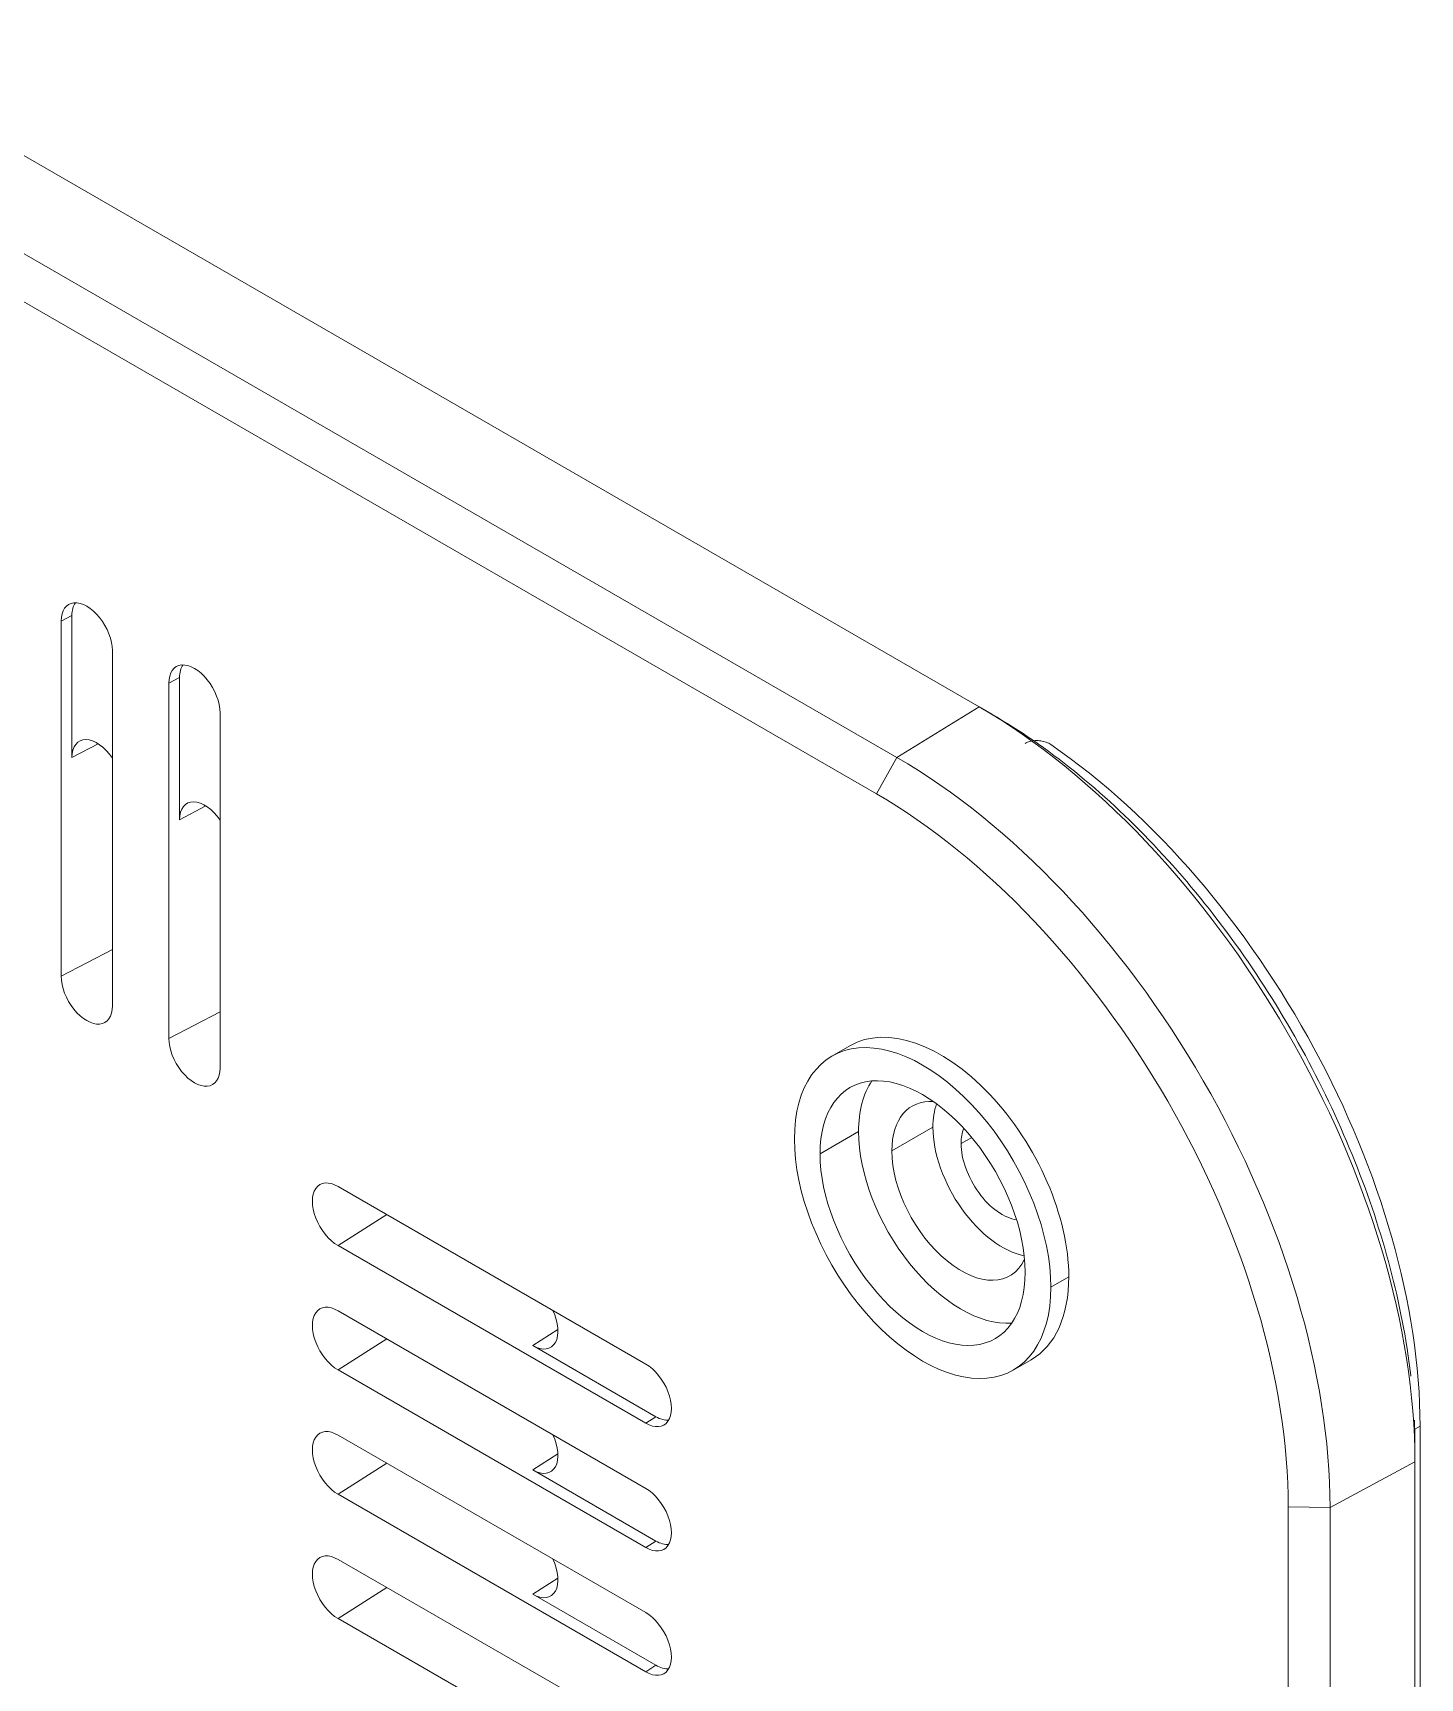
# Model space of a CAD drawing. Header units: millimetres. Extents: x -1304 to 1304, y -904 to 904.
# Drawn here: x -1155.26 to -1117.01, y 224.29 to 269.67 of the extents above; entities that cross this region are included whole.
import ezdxf

# ---------------------------------------------------------------- set-up
doc = ezdxf.new("R2010")
doc.units = ezdxf.units.MM
doc.header["$MEASUREMENT"] = 0
doc.layers.add('layer 1', color=7, linetype='Continuous')

msp = doc.modelspace()

# ---------------------------------------------------------------- linework, layer by layer
at = {"layer": 'layer 1', "color": 155, "lineweight": 18}
for points in [[(-1193.5155, 288.2272), (-1193.5155, 288.2272), (-1129.1688, 251.0766), (-1129.1688, 251.0766)], [(-1131.4319, 249.6787), (-1131.4319, 249.6787), (-1195.7786, 286.8293), (-1195.7786, 286.8293)], [(-1131.9972, 248.6763), (-1131.9972, 248.6763), (-1196.3439, 285.8269), (-1196.3439, 285.8269)], [(-1154.0901, 253.9491), (-1154.1526, 253.8624), (-1154.1855, 253.7416), (-1154.1855, 253.5992)], [(-1154.4832, 243.6465), (-1154.4832, 243.6465), (-1154.4832, 253.4444), (-1154.4832, 253.4444)], [(-1154.1855, 253.5992), (-1154.1855, 253.5992), (-1154.1855, 249.68), (-1154.1855, 249.68)], [(-1153.069, 252.6279), (-1153.069, 252.6279), (-1153.069, 242.83), (-1153.069, 242.83)], [(-1151.1203, 252.2344), (-1151.1827, 252.1477), (-1151.2157, 252.0269), (-1151.2157, 251.8845)], [(-1151.2157, 251.8845), (-1151.2157, 251.8845), (-1151.2157, 247.9653), (-1151.2157, 247.9653)], [(-1151.5134, 241.9318), (-1151.5134, 241.9318), (-1151.5134, 251.7298), (-1151.5134, 251.7298)], [(-1128.8152, 250.8725), (-1128.8152, 250.8725), (-1129.1691, 251.0768), (-1129.1691, 251.0768)], [(-1150.0991, 250.9133), (-1150.0991, 250.9133), (-1150.0991, 241.1153), (-1150.0991, 241.1153)], [(-1117.0065, 231.2357), (-1117.0065, 237.9312), (-1121.4163, 246.0744), (-1127.1889, 250.0389)], [(-1132.7294, 241.7304), (-1132.7294, 241.7304), (-1133.2244, 241.4446), (-1133.2244, 241.4446)], [(-1132.1225, 240.7608), (-1132.3648, 240.4087), (-1132.4922, 239.9259), (-1132.4922, 239.3599)], [(-1130.4231, 240.1879), (-1131.1212, 240.2415), (-1131.5729, 239.7077), (-1131.5729, 238.8291)], [(-1130.3414, 240.1293), (-1130.4077, 239.9405), (-1130.4416, 239.722), (-1130.4416, 239.4823)], [(-1129.5909, 239.4524), (-1129.6391, 239.3328), (-1129.6638, 239.1908), (-1129.6638, 239.0333)], [(-1146.8464, 237.8493), (-1146.8464, 237.8493), (-1138.3612, 232.9504), (-1138.3612, 232.9504)], [(-1138.3612, 231.3174), (-1138.3612, 231.3174), (-1146.8464, 236.2163), (-1146.8464, 236.2163)], [(-1127.7294, 233.0701), (-1127.0664, 233.4529), (-1126.6939, 234.2763), (-1126.6939, 235.359)], [(-1146.8464, 234.4201), (-1146.8464, 234.4201), (-1138.3612, 229.5211), (-1138.3612, 229.5211)], [(-1141.4724, 233.4574), (-1141.4724, 233.4574), (-1138.0783, 231.4978), (-1138.0783, 231.4978)], [(-1128.2244, 232.7844), (-1128.2244, 232.7844), (-1127.7294, 233.0701), (-1127.7294, 233.0701)], [(-1138.3612, 227.8881), (-1138.3612, 227.8881), (-1146.8464, 232.7871), (-1146.8464, 232.7871)], [(-1138.0783, 231.4978), (-1137.955, 231.4266), (-1137.8339, 231.3947), (-1137.7276, 231.4055)], [(-1117.165, 231.4004), (-1117.1536, 231.152), (-1117.148, 230.9064), (-1117.148, 230.6642)], [(-1117.0065, 231.2357), (-1117.0065, 231.2357), (-1117.0065, 214.0893), (-1117.0065, 214.0893)], [(-1146.8464, 230.9908), (-1146.8464, 230.9908), (-1138.3612, 226.0918), (-1138.3612, 226.0918)], [(-1117.148, 230.2557), (-1117.148, 230.2557), (-1117.148, 230.6642), (-1117.148, 230.6642)], [(-1117.148, 230.2559), (-1117.148, 230.2559), (-1117.148, 188.6146), (-1117.148, 188.6146)], [(-1141.4724, 230.0281), (-1141.4724, 230.0281), (-1138.0783, 228.0685), (-1138.0783, 228.0685)], [(-1138.3612, 224.4588), (-1138.3612, 224.4588), (-1146.8464, 229.3578), (-1146.8464, 229.3578)], [(-1120.6408, 187.3652), (-1120.6408, 187.3652), (-1120.6408, 229.0066), (-1120.6408, 229.0066)], [(-1119.4901, 187.3536), (-1119.4901, 187.3536), (-1119.4901, 228.995), (-1119.4901, 228.995)], [(-1138.0783, 228.0685), (-1137.955, 227.9973), (-1137.8339, 227.9654), (-1137.7276, 227.9762)], [(-1146.8464, 227.5615), (-1146.8464, 227.5615), (-1138.3612, 222.6625), (-1138.3612, 222.6625)], [(-1141.4724, 226.5988), (-1141.4724, 226.5988), (-1138.0783, 224.6392), (-1138.0783, 224.6392)], [(-1138.3612, 221.0295), (-1138.3612, 221.0295), (-1146.8464, 225.9285), (-1146.8464, 225.9285)], [(-1138.0783, 224.6392), (-1137.955, 224.568), (-1137.8339, 224.5361), (-1137.7276, 224.5469)]]:
    msp.add_open_spline(points, degree=3, dxfattribs=at)
for points, knots in [([(-1153.069, 252.6279), (-1153.069, 252.9196), (-1153.2038, 253.267), (-1153.4225, 253.5392), (-1153.6413, 253.8113), (-1153.9109, 253.9669), (-1154.1296, 253.9474), (-1154.3484, 253.9279), (-1154.4832, 253.7361), (-1154.4832, 253.4444)], [0, 0, 0, 0, 0.3333333, 0.3333333, 0.3333333, 0.6666667, 0.6666667, 0.6666667, 1, 1, 1, 1]), ([(-1150.0991, 250.9133), (-1150.0991, 251.205), (-1150.2339, 251.5523), (-1150.4527, 251.8245), (-1150.6715, 252.0967), (-1150.941, 252.2523), (-1151.1598, 252.2328), (-1151.3786, 252.2132), (-1151.5134, 252.0215), (-1151.5134, 251.7298)], [0, 0, 0, 0, 0.3333333, 0.3333333, 0.3333333, 0.6666667, 0.6666667, 0.6666667, 1, 1, 1, 1]), ([(-1117.148, 230.2559), (-1117.148, 233.9372), (-1118.4144, 238.199), (-1120.6688, 242.1036), (-1122.9231, 246.0082), (-1125.9807, 249.2359), (-1129.1688, 251.0766)], [0, 0, 0, 0, 0.5, 0.5, 0.5, 1, 1, 1, 1]), ([(-1128.8152, 250.8725), (-1128.0516, 250.4316), (-1127.288, 249.9039), (-1126.5391, 249.2994), (-1125.7901, 248.695), (-1125.0558, 248.0139), (-1124.3504, 247.2692), (-1123.6449, 246.5244), (-1122.9682, 245.7161), (-1122.3332, 244.8596), (-1121.6983, 244.0032), (-1121.1052, 243.0986), (-1120.5652, 242.1634), (-1120.0253, 241.2282), (-1119.5385, 240.2622), (-1119.1143, 239.2842), (-1118.69, 238.3061), (-1118.3283, 237.3158), (-1118.0361, 236.3325), (-1117.7439, 235.3492), (-1117.5211, 234.3727), (-1117.3721, 233.4219), (-1117.3298, 233.1519), (-1117.2935, 232.8839), (-1117.2631, 232.6184)], [0, 0, 0, 0, 0.125, 0.125, 0.125, 0.25, 0.25, 0.25, 0.375, 0.375, 0.375, 0.5, 0.5, 0.5, 0.625, 0.625, 0.625, 0.75, 0.75, 0.75, 0.875, 0.875, 0.875, 1, 1, 1, 1]), ([(-1153.069, 249.667), (-1153.2778, 249.9746), (-1153.5606, 250.1712), (-1153.7978, 250.174), (-1154.0351, 250.1767), (-1154.1855, 249.9851), (-1154.1855, 249.68)], [0, 0, 0, 0, 0.5, 0.5, 0.5, 1, 1, 1, 1]), ([(-1127.1889, 250.0389), (-1127.2075, 250.0516), (-1127.2273, 250.0634), (-1127.2484, 250.0741), (-1127.2696, 250.0849), (-1127.2921, 250.0947), (-1127.3155, 250.1033), (-1127.3389, 250.112), (-1127.3632, 250.1194), (-1127.388, 250.1255), (-1127.4127, 250.1317), (-1127.438, 250.1366), (-1127.4639, 250.1403), (-1127.4898, 250.144), (-1127.5162, 250.1465), (-1127.5427, 250.1476), (-1127.5692, 250.1487), (-1127.5956, 250.1484), (-1127.6215, 250.1469), (-1127.6473, 250.1454), (-1127.6725, 250.1426), (-1127.6973, 250.1386), (-1127.722, 250.1346), (-1127.7463, 250.1293), (-1127.7696, 250.1228), (-1127.793, 250.1164), (-1127.8155, 250.1087), (-1127.8366, 250.1001), (-1127.8577, 250.0914), (-1127.8775, 250.0818), (-1127.896, 250.0711)], [0, 0, 0, 0, 0.1, 0.1, 0.1, 0.2, 0.2, 0.2, 0.3, 0.3, 0.3, 0.4, 0.4, 0.4, 0.5, 0.5, 0.5, 0.6, 0.6, 0.6, 0.7, 0.7, 0.7, 0.8, 0.8, 0.8, 0.9, 0.9, 0.9, 1, 1, 1, 1]), ([(-1119.4901, 228.995), (-1119.4901, 232.6521), (-1120.7482, 236.8858), (-1122.9878, 240.7648), (-1125.2273, 244.6437), (-1128.2647, 247.8502), (-1131.4319, 249.6787)], [0, 0, 0, 0, 0.5, 0.5, 0.5, 1, 1, 1, 1]), ([(-1150.0992, 247.9524), (-1150.308, 248.2599), (-1150.5907, 248.4566), (-1150.828, 248.4594), (-1151.0653, 248.4621), (-1151.2157, 248.2704), (-1151.2157, 247.9653)], [0, 0, 0, 0, 0.5, 0.5, 0.5, 1, 1, 1, 1]), ([(-1120.6409, 229.0065), (-1120.6409, 232.4844), (-1121.8373, 236.5106), (-1123.9671, 240.1994), (-1126.0968, 243.8882), (-1128.9853, 246.9374), (-1131.9972, 248.6763)], [0, 0, 0, 0, 0.5, 0.5, 0.5, 1, 1, 1, 1]), ([(-1154.4832, 243.6465), (-1154.4832, 243.3548), (-1154.3484, 243.0074), (-1154.1296, 242.7352), (-1153.9109, 242.4631), (-1153.6413, 242.3074), (-1153.4225, 242.327), (-1153.2038, 242.3465), (-1153.069, 242.5383), (-1153.069, 242.83)], [0, 0, 0, 0, 0.3333333, 0.3333333, 0.3333333, 0.6666667, 0.6666667, 0.6666667, 1, 1, 1, 1]), ([(-1151.5134, 241.9318), (-1151.5134, 241.6401), (-1151.3786, 241.2928), (-1151.1598, 241.0206), (-1150.941, 240.7484), (-1150.6715, 240.5928), (-1150.4527, 240.6123), (-1150.2339, 240.6319), (-1150.0991, 240.8236), (-1150.0991, 241.1153)], [0, 0, 0, 0, 0.3333333, 0.3333333, 0.3333333, 0.6666667, 0.6666667, 0.6666667, 1, 1, 1, 1]), ([(-1126.6939, 235.359), (-1126.6939, 237.0102), (-1127.5553, 238.9962), (-1128.8765, 240.3908), (-1130.1976, 241.7855), (-1131.7183, 242.3142), (-1132.7294, 241.7304)], [0, 0, 0, 0, 0.5, 0.5, 0.5, 1, 1, 1, 1]), ([(-1127.1889, 235.0732), (-1127.1889, 236.5318), (-1127.8628, 238.2686), (-1128.9566, 239.6294), (-1130.0505, 240.9902), (-1131.3983, 241.7683), (-1132.4922, 241.6706), (-1133.5861, 241.5729), (-1134.2599, 240.6143), (-1134.2599, 239.1557)], [0, 0, 0, 0, 0.3333333, 0.3333333, 0.3333333, 0.6666667, 0.6666667, 0.6666667, 1, 1, 1, 1]), ([(-1127.896, 235.4815), (-1127.896, 236.6483), (-1128.4351, 238.0378), (-1129.3102, 239.1264), (-1130.1853, 240.2151), (-1131.2635, 240.8376), (-1132.1386, 240.7594), (-1133.0137, 240.6813), (-1133.5528, 239.9143), (-1133.5528, 238.7475)], [0, 0, 0, 0, 0.3333333, 0.3333333, 0.3333333, 0.6666667, 0.6666667, 0.6666667, 1, 1, 1, 1]), ([(-1132.4922, 239.3599), (-1132.4922, 238.1969), (-1131.9566, 236.8124), (-1131.0861, 235.725), (-1130.2155, 234.6376), (-1129.1413, 234.0113), (-1128.2658, 234.0806)], [0, 0, 0, 0, 0.5, 0.5, 0.5, 1, 1, 1, 1]), ([(-1130.4416, 239.4823), (-1130.4416, 238.7723), (-1130.1454, 237.9347), (-1129.6459, 237.2322), (-1129.1464, 236.5297), (-1128.5048, 236.0483), (-1127.9221, 235.9388)], [0, 0, 0, 0, 0.5, 0.5, 0.5, 1, 1, 1, 1]), ([(-1134.2599, 239.1557), (-1134.2599, 237.6972), (-1133.5861, 235.9604), (-1132.4922, 234.5996), (-1131.3983, 233.2387), (-1130.0505, 232.4606), (-1128.9566, 232.5583), (-1127.8628, 232.656), (-1127.1889, 233.6147), (-1127.1889, 235.0732)], [0, 0, 0, 0, 0.3333333, 0.3333333, 0.3333333, 0.6666667, 0.6666667, 0.6666667, 1, 1, 1, 1]), ([(-1133.5528, 238.7475), (-1133.5528, 237.5807), (-1133.0137, 236.1912), (-1132.1386, 235.1026), (-1131.2635, 234.0139), (-1130.1853, 233.3914), (-1129.3102, 233.4696), (-1128.4351, 233.5477), (-1127.896, 234.3147), (-1127.896, 235.4815)], [0, 0, 0, 0, 0.3333333, 0.3333333, 0.3333333, 0.6666667, 0.6666667, 0.6666667, 1, 1, 1, 1]), ([(-1131.5729, 238.8291), (-1131.5729, 237.7842), (-1130.9376, 236.516), (-1130.0516, 235.7922), (-1129.1655, 235.0683), (-1128.2721, 235.0877), (-1127.9121, 235.8386)], [0, 0, 0, 0, 0.5, 0.5, 0.5, 1, 1, 1, 1]), ([(-1129.6638, 239.0333), (-1129.6638, 238.6043), (-1129.4814, 238.0975), (-1129.1759, 237.6771), (-1128.8704, 237.2567), (-1128.4806, 236.9765), (-1128.133, 236.9272)], [0, 0, 0, 0, 0.5, 0.5, 0.5, 1, 1, 1, 1]), ([(-1146.8465, 237.8493), (-1147.0991, 237.9952), (-1147.3325, 237.9743), (-1147.4588, 237.7946), (-1147.5851, 237.6149), (-1147.5851, 237.3037), (-1147.4588, 236.9781), (-1147.3325, 236.6526), (-1147.0991, 236.3622), (-1146.8464, 236.2163)], [0, 0, 0, 0, 0.3333333, 0.3333333, 0.3333333, 0.6666667, 0.6666667, 0.6666667, 1, 1, 1, 1]), ([(-1146.8465, 234.4201), (-1147.0991, 234.5659), (-1147.3325, 234.5451), (-1147.4588, 234.3654), (-1147.5851, 234.1857), (-1147.5851, 233.8744), (-1147.4588, 233.5489), (-1147.3325, 233.2233), (-1147.0991, 232.9329), (-1146.8464, 232.7871)], [0, 0, 0, 0, 0.3333333, 0.3333333, 0.3333333, 0.6666667, 0.6666667, 0.6666667, 1, 1, 1, 1]), ([(-1141.4724, 233.4574), (-1141.2082, 233.3048), (-1140.967, 233.3392), (-1140.8508, 233.5461), (-1140.7345, 233.753), (-1140.7635, 234.0962), (-1140.9254, 234.4308)], [0, 0, 0, 0, 0.5, 0.5, 0.5, 1, 1, 1, 1]), ([(-1138.3612, 231.3174), (-1138.1085, 231.1715), (-1137.8751, 231.1924), (-1137.7488, 231.3721), (-1137.6225, 231.5518), (-1137.6225, 231.863), (-1137.7488, 232.1886), (-1137.8751, 232.5141), (-1138.1085, 232.8045), (-1138.3612, 232.9504)], [0, 0, 0, 0, 0.3333333, 0.3333333, 0.3333333, 0.6666667, 0.6666667, 0.6666667, 1, 1, 1, 1]), ([(-1146.8465, 230.9908), (-1147.0991, 231.1366), (-1147.3325, 231.1158), (-1147.4588, 230.9361), (-1147.5851, 230.7564), (-1147.5851, 230.4451), (-1147.4588, 230.1196), (-1147.3325, 229.794), (-1147.0991, 229.5036), (-1146.8464, 229.3578)], [0, 0, 0, 0, 0.3333333, 0.3333333, 0.3333333, 0.6666667, 0.6666667, 0.6666667, 1, 1, 1, 1]), ([(-1141.4724, 230.0281), (-1141.2082, 229.8755), (-1140.967, 229.91), (-1140.8508, 230.1168), (-1140.7345, 230.3237), (-1140.7635, 230.6669), (-1140.9254, 231.0015)], [0, 0, 0, 0, 0.5, 0.5, 0.5, 1, 1, 1, 1]), ([(-1138.3612, 227.8881), (-1138.1085, 227.7422), (-1137.8751, 227.7631), (-1137.7488, 227.9428), (-1137.6225, 228.1225), (-1137.6225, 228.4337), (-1137.7488, 228.7593), (-1137.8751, 229.0848), (-1138.1085, 229.3752), (-1138.3612, 229.5211)], [0, 0, 0, 0, 0.3333333, 0.3333333, 0.3333333, 0.6666667, 0.6666667, 0.6666667, 1, 1, 1, 1]), ([(-1146.8465, 227.5615), (-1147.0991, 227.7073), (-1147.3325, 227.6865), (-1147.4588, 227.5068), (-1147.5851, 227.3271), (-1147.5851, 227.0158), (-1147.4588, 226.6903), (-1147.3325, 226.3647), (-1147.0991, 226.0743), (-1146.8464, 225.9285)], [0, 0, 0, 0, 0.3333333, 0.3333333, 0.3333333, 0.6666667, 0.6666667, 0.6666667, 1, 1, 1, 1]), ([(-1141.4724, 226.5988), (-1141.2082, 226.4462), (-1140.967, 226.4807), (-1140.8508, 226.6875), (-1140.7345, 226.8944), (-1140.7635, 227.2376), (-1140.9254, 227.5722)], [0, 0, 0, 0, 0.5, 0.5, 0.5, 1, 1, 1, 1]), ([(-1138.3612, 224.4588), (-1138.1085, 224.3129), (-1137.8751, 224.3338), (-1137.7488, 224.5135), (-1137.6225, 224.6932), (-1137.6225, 225.0044), (-1137.7488, 225.33), (-1137.8751, 225.6555), (-1138.1085, 225.9459), (-1138.3612, 226.0918)], [0, 0, 0, 0, 0.3333333, 0.3333333, 0.3333333, 0.6666667, 0.6666667, 0.6666667, 1, 1, 1, 1])]:
    msp.add_open_spline(points, degree=3, knots=knots, dxfattribs=at)
at = {"layer": 'layer 1', "color": 155, "lineweight": 13}
for points in [[(-1154.4832, 253.4444), (-1154.4832, 253.4444), (-1154.1855, 253.5992), (-1154.1855, 253.5992)], [(-1151.5134, 251.7298), (-1151.5134, 251.7298), (-1151.2157, 251.8845), (-1151.2157, 251.8845)], [(-1129.1688, 251.0766), (-1129.1688, 251.0766), (-1131.4319, 249.6787), (-1131.4319, 249.6787)], [(-1128.8203, 250.8695), (-1128.8203, 250.8695), (-1128.8152, 250.8725), (-1128.8152, 250.8725)], [(-1154.1855, 249.68), (-1154.1855, 249.68), (-1153.4579, 250.0582), (-1153.4579, 250.0582)], [(-1131.9972, 248.6763), (-1131.9972, 248.6763), (-1131.4319, 249.6787), (-1131.4319, 249.6787)], [(-1151.2157, 247.9653), (-1151.2157, 247.9653), (-1150.4881, 248.3436), (-1150.4881, 248.3436)], [(-1154.4832, 243.6465), (-1154.4832, 243.6465), (-1153.069, 244.3816), (-1153.069, 244.3816)], [(-1151.5134, 241.9318), (-1151.5134, 241.9318), (-1150.0992, 242.667), (-1150.0992, 242.667)], [(-1133.5528, 238.7475), (-1133.5528, 238.7475), (-1132.4922, 239.3599), (-1132.4922, 239.3599)], [(-1131.5729, 238.8291), (-1131.5729, 238.8291), (-1130.4416, 239.4823), (-1130.4416, 239.4823)], [(-1129.6638, 239.0333), (-1129.6638, 239.0333), (-1129.3717, 239.2019), (-1129.3717, 239.2019)], [(-1146.8464, 236.2163), (-1146.8464, 236.2163), (-1145.5027, 237.0735), (-1145.5027, 237.0735)], [(-1127.1889, 235.0732), (-1127.1889, 235.0732), (-1126.6939, 235.359), (-1126.6939, 235.359)], [(-1141.4724, 233.4574), (-1141.4724, 233.4574), (-1140.7811, 233.8984), (-1140.7811, 233.8984)], [(-1146.8464, 232.7871), (-1146.8464, 232.7871), (-1145.5027, 233.6442), (-1145.5027, 233.6442)], [(-1138.3612, 231.3174), (-1138.3612, 231.3174), (-1138.0783, 231.4978), (-1138.0783, 231.4978)], [(-1117.1716, 231.1404), (-1117.1716, 231.1404), (-1117.0065, 231.2357), (-1117.0065, 231.2357)], [(-1117.153, 230.6612), (-1117.153, 230.6612), (-1117.148, 230.6642), (-1117.148, 230.6642)], [(-1146.8464, 229.3578), (-1146.8464, 229.3578), (-1145.5027, 230.2149), (-1145.5027, 230.2149)], [(-1141.4724, 230.0281), (-1141.4724, 230.0281), (-1140.7811, 230.4691), (-1140.7811, 230.4691)], [(-1117.148, 230.2559), (-1117.148, 230.2559), (-1119.4901, 228.995), (-1119.4901, 228.995)], [(-1120.6408, 229.0066), (-1120.6408, 229.0066), (-1119.4901, 228.995), (-1119.4901, 228.995)], [(-1138.3612, 227.8881), (-1138.3612, 227.8881), (-1138.0783, 228.0685), (-1138.0783, 228.0685)], [(-1141.4724, 226.5988), (-1141.4724, 226.5988), (-1140.7811, 227.0398), (-1140.7811, 227.0398)], [(-1146.8464, 225.9285), (-1146.8464, 225.9285), (-1145.5027, 226.7856), (-1145.5027, 226.7856)], [(-1138.3612, 224.4588), (-1138.3612, 224.4588), (-1138.0783, 224.6392), (-1138.0783, 224.6392)]]:
    msp.add_open_spline(points, degree=3, dxfattribs=at)

doc.saveas('drawing.dxf')
